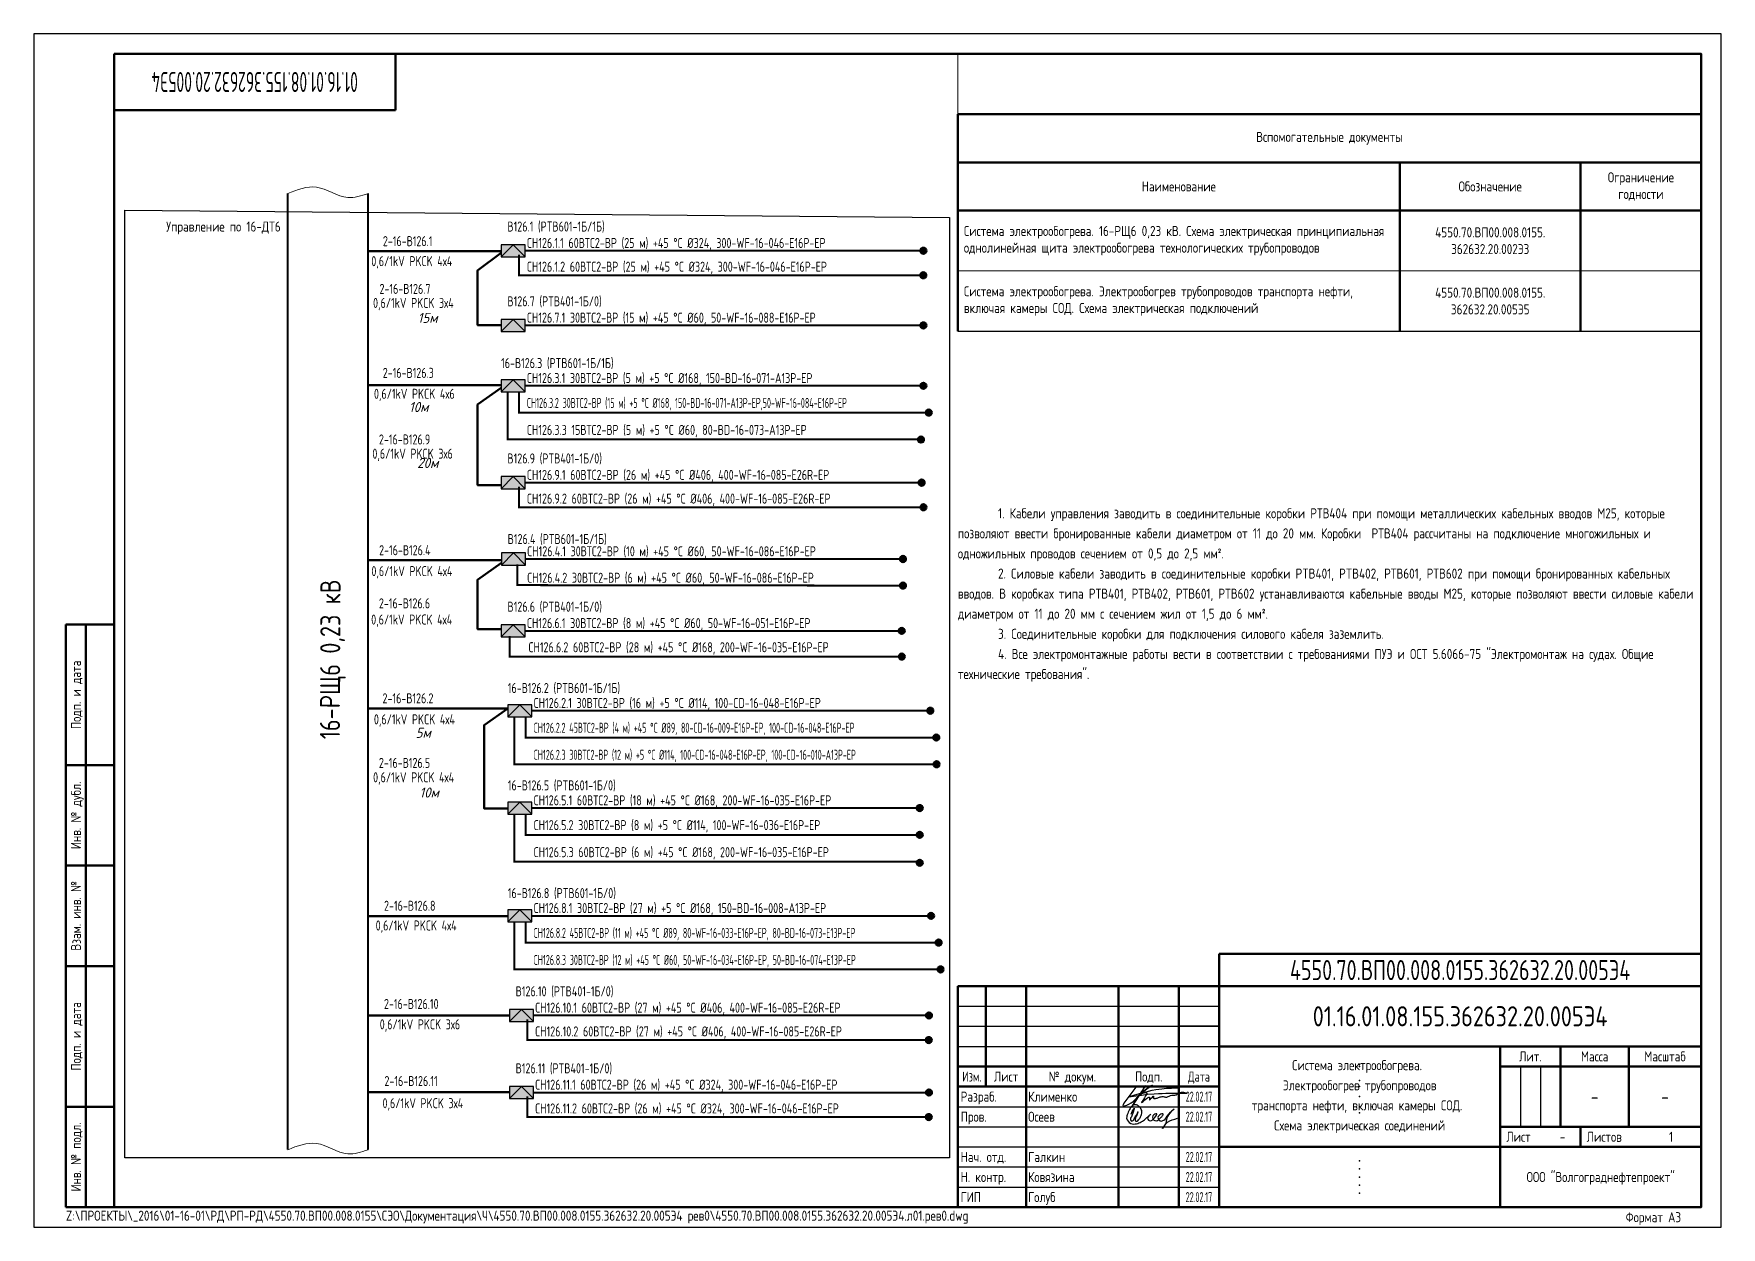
# Model space of a CAD drawing. Header units: millimetres. Extents: x 10336 to 10756, y 3985 to 4282.
import ezdxf
from ezdxf.enums import TextEntityAlignment as Align

# ---------------------------------------------------------------- set-up
doc = ezdxf.new("R2010")
doc.units = ezdxf.units.MM
doc.layers.get('0').update_dxf_attribs({"lineweight": 15})
doc.layers.get('Defpoints').update_dxf_attribs({"lineweight": 25})
for name, color, linetype, lineweight in [('--TEXT--', 7, 'Continuous', 25), ('_НС', 1, 'Continuous', 30), ('OFORMLENIE', 7, 'Continuous', 25), ('Надписи Тексты ТаБлицы', 250, 'Continuous', 25), ('Подписи ССТ', 250, 'Continuous', 40), ('СН', 1, 'Continuous', 50), ('текст', 7, 'Continuous', 30)]:
    doc.layers.add(name, color=color, linetype=linetype, lineweight=lineweight)
doc.layers.add('ESKIZ', color=231, linetype='Continuous', plot=False)
doc.layers.add('непечат', color=2, linetype='Continuous', plot=False)
doc.layers.add('Коробки', color=250, linetype='Continuous')
doc.layers.add('ПОдписи', color=7, linetype='Continuous')
doc.styles.add('GOST 2.304', font='CS_Gost2304.shx')
doc.styles.add('GOST_2.304', font='CS_Gost2304.shx', dxfattribs={"height": 2.5})
doc.styles.add('GOST_2.304_07', font='CS_Gost2304.shx', dxfattribs={"width": 0.7})
doc.styles.add('GOST_2.304_09', font='CS_Gost2304.shx', dxfattribs={"width": 0.9})
doc.styles.add('GOST_2.304_25', font='CS_Gost2304.shx', dxfattribs={"height": 2.5})
doc.styles.add('TNR_30', font='times.ttf', dxfattribs={"height": 3})
doc.styles.add('ТГОСТ25', font='simplex.shx', dxfattribs={"width": 0.8, "oblique": 15, "height": 2.5})

# ---------------------------------------------------------------- blocks, each defined once
blk = doc.blocks.new('*U1750')
at = {"linetype": 'ByBlock', "lineweight": -2}
blk.add_lwpolyline([(420, 297), (0, 297), (0, 0), (420, 0)], close=True, dxfattribs=at)
at = {"linetype": 'ByBlock', "lineweight": 50}
blk.add_lwpolyline([(20, 292), (415, 292), (415, 5), (20, 5)], close=True, dxfattribs=at)
at = {"color": 0, "linetype": 'ByBlock', "lineweight": -2, "style": 'GOST_2.304'}
blk.add_text('Формат А3', height=2.5, dxfattribs=at).set_placement((410, 2.5), align=Align.MIDDLE_RIGHT)
at = {"linetype": 'ByBlock', "lineweight": -2, "insert": (8, 2.5), "char_height": 2.5, "attachment_point": 4, "style": 'GOST_2.304'}
blk.add_mtext('Z:\\\\ПРОЕКТЫ\\\\_2016\\\\01-16-01\\\\РД\\\\РП-РД\\\\4550.70.ВП00.008.0155\\\\СЭО\\\\Документация\\\\Ч\\\\4550.70.ВП00.008.0155.362632.20.005Э4 рев0\\\\4550.70.ВП00.008.0155.362632.20.005Э4.л01.рев0.dwg', dxfattribs=at)
at = {"linetype": 'ByBlock', "lineweight": -2, "style": 'TNR_30'}
blk.add_attdef('ВЕРХНИЙ_НОМЕР_ЛИСТА', text='', height=3, dxfattribs=at).set_placement((410, 287), align=Align.MIDDLE_CENTER)
blk = doc.blocks.new('ST_Left')
at = {"color": 0, "linetype": 'ByBlock', "lineweight": 50}
for p, q in [((8, 150), (8, 5)), ((20, 150), (8, 150)), ((13, 5), (13, 150)), ((8, 115), (20, 115)), ((8, 90), (20, 90)), ((20, 65), (8, 65)), ((20, 30), (8, 30)), ((8, 5), (20, 5))]:
    blk.add_line(p, q, dxfattribs=at)
at = {"color": 0, "linetype": 'ByBlock', "lineweight": -2, "style": 'GOST_2.304'}
for s, p in [('Подп. и дата', (10.5, 132.5)), ('Инв. № дубл.', (10.5, 102.5)), ('Взам. инв. №', (10.5, 77.5)), ('Подп. и дата', (10.5, 47.5)), ('Инв. № подл.', (10.5, 17.5))]:
    blk.add_text(s, height=2.5, rotation=90, dxfattribs=at).set_placement(p, align=Align.MIDDLE_CENTER)
at = {"color": 0, "linetype": 'ByBlock', "lineweight": -2, "style": 'GOST_2.304', "flags": 8}
for tag, p in [('ДУБЛ_ДАТА', (16.5, 141.25)), ('НОМЕР_ДУБЛ', (16.5, 102.5)), ('ВЗАМ_ИНВ', (16.5, 77.5)), ('ИНВ_ДАТА', (16.5, 56.25)), ('ИНВ_НОМЕР', (16.5, 17.5))]:
    blk.add_attdef(tag, text='', height=2.5, rotation=90, dxfattribs=at).set_placement(p, align=Align.MIDDLE_CENTER)
blk = doc.blocks.new('*U1752')
at = {"color": 0, "linetype": 'ByBlock', "lineweight": 50}
for p, q in [((-120, 63), (-120, 0)), ((-178, 55), (-178, 30)), ((-168, 55), (-168, 0)), ((-145, 55), (-145, 0)), ((-130, 55), (-130, 0)), ((-50, 40), (-50, 0)), ((-35, 40), (-35, 20)), ((-18, 40), (-18, 20)), ((-30, 20), (-30, 15))]:
    blk.add_line(p, q, dxfattribs=at)
at = {"color": 0, "linetype": 'ByBlock', "lineweight": 50, "ltscale": 100}
for p, q in [((-120, 63), (0, 63)), ((0, 0), (0, 63)), ((0, 55), (-185, 55)), ((-185, 55), (-185, 0)), ((-120, 40), (0, 40)), ((-185, 35), (-120, 35)), ((-50, 35), (0, 35)), ((-185, 30), (-120, 30)), ((-50, 20), (0, 20)), ((-120, 15), (0, 15)), ((-185, 0), (0, 0))]:
    blk.add_line(p, q, dxfattribs=at)
at = {"color": 0, "linetype": 'ByBlock', "lineweight": -2}
for p, q in [((-185, 50), (-120, 50)), ((-185, 45), (-120, 45)), ((-185, 40), (-120, 40)), ((-45, 35), (-45, 20)), ((-40, 35), (-40, 20)), ((-185, 25), (-120, 25)), ((-185, 20), (-120, 20)), ((-185, 15), (-120, 15)), ((-185, 10), (-120, 10)), ((-185, 5), (-120, 5))]:
    blk.add_line(p, q, dxfattribs=at)
at = {"color": 0}
blk.add_line((-120, 45), (-130, 45), dxfattribs=at)
at = {"layer": 'ESKIZ', "color": 0, "linetype": 'ByBlock', "lineweight": -2}
for p in [(-85, 35.5), (-85, 35), (-85, 31.5), (-85, 30), (-85, 27.5), (-85, 25), (-85, 23.5), (-85, 20), (-85, 19.5), (-85, 11.5), (-85, 9.5), (-85, 7.5), (-85, 5.5), (-85, 3.5)]:
    blk.add_point(p, dxfattribs=at)
at = {"color": 0, "linetype": 'ByBlock', "lineweight": -2, "style": 'GOST_2.304'}
for s, p in [('Лит.', (-42.5, 37.5)), ('Масса', (-26.5, 37.5)), ('Масштаб', (-9, 37.5)), ('Лист', (-173, 32.5)), ('№ докум.', (-156.5, 32.5)), ('Подп.', (-137.5, 32.5))]:
    blk.add_text(s, height=2.5, dxfattribs=at).set_placement(p, align=Align.MIDDLE_CENTER)
at = {"color": 0, "linetype": 'ByBlock', "lineweight": -2, "style": 'GOST_2.304', "width": 0.9}
for s, p in [('Изм.', (-181.5, 32.5)), ('Дата', (-125, 32.5))]:
    blk.add_text(s, height=2.5, dxfattribs=at).set_placement(p, align=Align.MIDDLE_CENTER)
at = {"color": 0, "linetype": 'ByBlock', "lineweight": -2, "style": 'GOST_2.304'}
for s, p in [('Разраб.', (-184.3, 27.5)), ('Пров.', (-184.3, 22.5)), ('Лист', (-48.5, 17.5)), ('Листов', (-28.5, 17.5)), ('Нач. отд.', (-184.3, 12.5)), ('Н. контр.', (-184.3, 7.5)), ('ГИП', (-184.3, 2.5))]:
    blk.add_text(s, height=2.5, dxfattribs=at).set_placement(p, align=Align.MIDDLE_LEFT)
at = {"color": 0, "linetype": 'ByBlock', "lineweight": -2}
for tag, height, style, width, flags, p in [('ШИФР_ЗАКАЗЧИКА', 5, 'GOST_2.304', 0.9, 4, (-60, 59)), ('ДАТА_ИЗМ_4', 2.5, 'GOST_2.304_07', 0.7, 12, (-125, 52.5)), ('ДАТА_ИЗМ_3', 2.5, 'GOST_2.304_07', 0.7, 12, (-125, 47.5)), ('ДАТА_ИЗМ_2', 2.5, 'GOST_2.304_07', 0.7, 12, (-125, 42.5)), ('ДАТА_ИЗМ_1', 2.5, 'GOST_2.304_07', 0.7, 12, (-125, 37.5))]:
    blk.add_attdef(tag, text='', height=height, dxfattribs=dict(at, style=style, width=width, flags=flags)).set_placement(p, align=Align.MIDDLE_CENTER)
for tag, height, style, flags, p in [('ИЗМ_4', 2.5, 'GOST_2.304', 12, (-181.5, 52.5)), ('ЛИСТ_4', 2.5, 'GOST_2.304', 12, (-173, 52.5)), ('N_ДОК_4', 2.5, 'GOST_2.304_09', 12, (-156.76, 52.5)), ('ИЗМ_3', 2.5, 'GOST_2.304', 12, (-181.5, 47.5)), ('ЛИСТ_3', 2.5, 'GOST_2.304', 12, (-173, 47.5)), ('N_ДОК_3', 2.5, 'GOST_2.304_09', 12, (-156.5, 47.5)), ('ШИФР', 5, 'GOST_2.304', 4, (-60, 47.5)), ('ИЗМ_2', 2.5, 'GOST_2.304', 12, (-181.5, 42.5)), ('ЛИСТ_2', 2.5, 'GOST_2.304', 12, (-173, 42.5)), ('N_ДОК_2', 2.5, 'GOST_2.304_09', 12, (-156.5, 42.5)), ('ИЗМ_1', 2.5, 'GOST_2.304', 12, (-181.5, 37.5)), ('ЛИСТ_1', 2.5, 'GOST_2.304', 12, (-173, 37.5)), ('N_ДОК_1', 2.5, 'GOST_2.304_09', 12, (-156.5, 37.5)), ('ЛИТЕРА', 3.5, 'GOST_2.304', 4, (-42.5, 27.5)), ('МАССА', 3.5, 'GOST_2.304', 4, (-26.5, 27.5)), ('МАСШТАБ', 3.5, 'GOST_2.304', 4, (-9, 27.5)), ('ЛИСТ', 2.5, 'GOST_2.304', 4, (-34.5, 17.5)), ('ЛИСТОВ', 2.5, 'GOST_2.304', 4, (-7.5, 17.5)), ('ОРГАНИЗАЦИЯ', 2.5, 'GOST_2.304', 4, (-25, 7.5))]:
    blk.add_attdef(tag, text='', height=height, dxfattribs=dict(at, style=style, flags=flags)).set_placement(p, align=Align.MIDDLE_CENTER)
at = {"color": 0, "linetype": 'ByBlock', "lineweight": -2, "style": 'GOST_2.304', "flags": 4}
for tag, p in [('ДОКУМЕНТ_1', (-85, 35)), ('ДОКУМЕНТ_2', (-85, 30)), ('ДОКУМЕНТ_3', (-85, 25)), ('ДОКУМЕНТ_4', (-85, 20)), ('ДОКУМЕНТ_5', (-85, 19.5)), ('МАТЕРИАЛ_1', (-85, 11.5)), ('МАТЕРИАЛ_2', (-85, 7.5)), ('МАТЕРИАЛ_3', (-85, 3.5))]:
    blk.add_attdef(tag, text='', height=2.5, dxfattribs=at).set_placement(p, align=Align.MIDDLE)
for tag, p in [('РАЗРАБ_1', (-167.5, 27.5)), ('ПРОВ_1', (-167.5, 22.5)), ('НАЧ_ОТД', (-167.5, 12.5)), ('Н_КОНТР', (-167.5, 7.5)), ('ГИП', (-167.5, 2.5))]:
    blk.add_attdef(tag, text='', height=2.5, dxfattribs=at).set_placement(p, align=Align.MIDDLE_LEFT)
at = {"color": 0, "linetype": 'ByBlock', "lineweight": -2, "style": 'GOST_2.304_07', "width": 0.7}
for tag, p in [('DATE-6', (-125, 27.5)), ('DATE-5', (-125, 22.5)), ('DATE-3', (-125, 12.5)), ('DATE-2', (-125, 7.5)), ('DATE-1', (-125, 2.5))]:
    blk.add_attdef(tag, text='', height=2.5, dxfattribs=at).set_placement(p, align=Align.MIDDLE_CENTER)
blk = doc.blocks.new('ST_Top')
at = {"linetype": 'ByBlock', "lineweight": 50}
blk.add_line((70, 0), (70, -14), dxfattribs=at)
at = {"linetype": 'ByBlock', "lineweight": 50, "extrusion": (0, 1, 0)}
blk.add_line((0, -14), (70, -14), dxfattribs=at)
at = {"linetype": 'ByBlock', "lineweight": -2, "style": 'GOST_2.304', "width": 0.7, "flags": 4}
blk.add_attdef('ШИФР', text='', height=5, rotation=180, dxfattribs=at).set_placement((35, -7), align=Align.MIDDLE_CENTER)
blk = doc.blocks.new('A$C18E935BB')
at = {"layer": 'текст', "color": 0}
blk.add_spline([(1.08, 3.58), (1.9, 5), (1.82, 4.63), (1.46, 3.61), (1.29, 3.16), (0.97, 2.23), (1.13, 1.88), (1.36, 1.88), (1.59, 2), (1.78, 2.23), (2.01, 2.66), (2.31, 3.16), (2.52, 3.54), (2.66, 3.83), (2.83, 4.22), (2.75, 4.06), (2.6, 3.58), (2.36, 2.93), (2.24, 2.66), (2.15, 2.31), (2.15, 2.04), (2.44, 1.8), (2.77, 1.96), (3.32, 2.7), (3.72, 3.49), (3.65, 4.76), (3.06, 5.5), (2.19, 5.94), (1.46, 5.69), (0.84, 5.01), (0.25, 3.72), (0, 2.62), (1.05, 1.24), (2.47, 1.2), (3.63, 1.65), (4.68, 2.4), (5.51, 3.16), (6.02, 3.57), (5.51, 3.16), (5.25, 2.35), (5.63, 1.97), (7.01, 2.79), (7.47, 3.67), (6.53, 3.19), (7.01, 1.97), (7.65, 2.03), (8.48, 2.72), (8.96, 3.22), (9.1, 3.59), (8.26, 3.4), (7.8, 2.47), (8.46, 1.88), (9.21, 2.08), (10.47, 3.56), (11.81, 4.92), (11.19, 4.31), (10.02, 2.62), (9.49, 0.85), (8.9, 0), (9.34, 0.6), (10.2, 1.58), (12.67, 2.55)], degree=3, dxfattribs=at)
blk = doc.blocks.new('*T1751')
at = {"layer": 'Defpoints', "color": 8, "linetype": 'ByBlock', "lineweight": 0, "transparency": 16777216}
for p, q in [((0, 0), (185, 0)), ((0, 0), (0, -15)), ((185, 0), (185, -15))]:
    blk.add_line(p, q, dxfattribs=at)
at = {"layer": 'OFORMLENIE', "color": 0, "linetype": 'ByBlock', "lineweight": 50, "transparency": 16777216}
for p, q in [((0, -15), (185, -15)), ((0, -15), (0, -69)), ((185, -15), (185, -69)), ((0, -27), (185, -27)), ((110, -27), (110, -69)), ((155, -27), (155, -69)), ((0, -39), (185, -39))]:
    blk.add_line(p, q, dxfattribs=at)
at = {"layer": 'OFORMLENIE', "color": 0, "linetype": 'ByBlock', "lineweight": -2, "transparency": 16777216}
blk.add_line((0, -54), (185, -54), dxfattribs=at)
at = {"layer": 'OFORMLENIE', "color": 0, "linetype": 'ByBlock', "transparency": 16777216}
blk.add_line((0, -69), (185, -69), dxfattribs=at)
at = {"layer": 'OFORMLENIE', "color": 0, "transparency": 16777216, "char_height": 2.5, "style": 'GOST_2.304_25'}
for s, insert, width, attachment_point in [('Вспомогательные документы', (92.5, -21), 182, 5), ('Наименование', (55, -33), 107, 5), ('Обозначение', (132.5, -33), 42, 5), ('Ограничение годности', (170, -33), 27, 5), ('Система электрообогрева. 16-РЩ6 0,23 кВ. Схема электрическая принципиальная однолинейная щита электрообогрева технологических трубопроводов', (1.5, -46.5), 107, 4), ('{\\Fгост прямой|c204;\\C256;4550.70.ВП00.008.0155.^J362632.20.002Э3}', (132.5, -46.5), 42, 5), ('Система электрообогрева. Электрообогрев трубопроводов транспорта нефти, включая камеры СОД. Схема электрическая подключений', (1.5, -61.5), 107, 4), ('{\\Fгост прямой|c204;\\C256;4550.70.ВП00.008.0155.^J362632.20.005Э5}', (132.5, -61.5), 42, 5)]:
    blk.add_mtext(s, dxfattribs=dict(at, insert=insert, width=width, attachment_point=attachment_point))
blk = doc.blocks.new('A$C612D6D77')
at = {"layer": 'Коробки', "linetype": 'ByBlock', "ltscale": 0.5}
h = blk.add_hatch(color=3, dxfattribs=at)
h.paths.add_polyline_path([(300, 300), (0, 300), (0, 0)])
h.paths.add_polyline_path([(600, 0), (600, 300), (300, 300)])
at = {"layer": 'Коробки', "linetype": 'ByBlock', "ltscale": 0.5, "true_color": 0xffffff}
blk.add_hatch(color=7, dxfattribs=at).paths.add_polyline_path([(0, 0), (600, 0), (300, 300)])
at = {"layer": 'Коробки', "linetype": 'ByBlock', "ltscale": 0.5}
for p, q in [((0, 0), (300, 300)), ((300, 300), (600, 0))]:
    blk.add_line(p, q, dxfattribs=at)
blk.add_lwpolyline([(0, 0), (600, 0), (600, 300), (0, 300)], close=True, dxfattribs=at)
blk = doc.blocks.new('*U5')
blk.add_hatch(color=256).paths.add_polyline_path([(0.75, 0, 1), (-0.75, 0, 1)])
blk.add_circle((0, 0), 0.75)

msp = doc.modelspace()

# ---------------------------------------------------------------- linework, layer by layer
at = {"const_width": 0.5}
for points in [[(10399.06, 4004.58), (10399.06, 4242.55)], [(10419.06, 4242.55), (10419.06, 4004.58)]]:
    msp.add_lwpolyline(points, dxfattribs=at)
for points in [[(10399.06, 4242.55), (10406.22, 4244.12), (10414.01, 4241.55), (10419.06, 4242.55)], [(10399.06, 4004.58), (10406.22, 4006.15), (10414.01, 4003.58), (10419.06, 4004.58)]]:
    msp.add_spline(points, degree=3)
at = {"layer": '_НС', "color": 0, "lineweight": 25}
for points in [[(10358.5, 4238.42), (10563.75, 4236.6), (10563.75, 4104.36), (10563.75, 4104.36)], [(10563.75, 4104.36), (10563.76, 4002.58), (10358.5, 4002.58), (10358.5, 4238.42)]]:
    msp.add_lwpolyline(points, dxfattribs=at)
at = {"layer": 'ПОдписи', "color": 0, "linetype": 'Continuous', "lineweight": 30, "ltscale": 0.05}
msp.add_lwpolyline([(10610.41, 4020.51), (10607.19, 4016.2, 0.089528), (10606.96, 4015.73, 0.163952), (10606.97, 4015.53, 0.256522), (10607.03, 4015.48, 0.125592), (10607.32, 4015.5, 0.091369), (10609.45, 4016.62, 0.057163), (10611, 4018.14, 0.018048), (10612.53, 4020.61), (10609.28, 4015.44), (10609.92, 4016.57), (10610.27, 4017.23), (10610.97, 4018.18), (10612.57, 4019.52), (10613.44, 4020.18), (10613.98, 4020.53, -0.618056), (10614.42, 4020.28), (10614.4, 4020.4), (10614.28, 4020.54), (10614.12, 4020.58), (10613.98, 4020.53), (10612.57, 4019.52), (10611.71, 4018.8), (10611.13, 4018.31), (10611, 4018.14), (10611.48, 4018.45, -0.096182), (10612.26, 4018.77, -0.043607), (10612.6, 4018.84, -0.157965), (10612.82, 4018.8, -0.347668), (10612.89, 4018.66), (10612.87, 4018.55), (10612.84, 4018.42), (10612.8, 4018.37), (10612.59, 4018.01), (10612.29, 4017.52), (10611.87, 4016.85), (10611.69, 4016.56), (10611.59, 4016.4), (10611.57, 4016.33, 0.794534), (10611.6, 4016.31), (10611.95, 4016.6), (10612.4, 4017), (10612.77, 4017.31), (10613.05, 4017.51), (10613.22, 4017.61), (10613.36, 4017.66, -0.444871), (10613.57, 4017.55, -0.109787), (10613.57, 4017.45), (10613.55, 4017.1), (10613.56, 4017.05, 0.335958), (10613.6, 4017.02, 0.165412), (10613.64, 4017.03, 0.021463), (10613.7, 4017.07, 0.042849), (10613.75, 4017.12), (10614.01, 4017.41), (10614.27, 4017.69), (10614.47, 4017.88), (10614.52, 4017.92, -0.70719), (10614.57, 4017.89, -0.002785), (10614.56, 4017.83, -0.00332), (10614.53, 4017.7, 0.15097), (10614.55, 4017.44, 0.253823), (10614.67, 4017.35, 0.103833), (10615.05, 4017.35, 0.030369), (10615.82, 4017.58, -0.043416), (10616.67, 4017.81, -0.103595), (10617.21, 4017.79, -0.067719), (10617.35, 4017.73, 0.124375), (10617.68, 4017.64, 0.115206), (10618.07, 4017.73, -0.002795), (10618.41, 4017.89, -0.016645), (10618.79, 4018.05, -0.10214), (10619.42, 4018.15, 0.101733), (10620.3, 4018.29, 0.099911), (10620.64, 4018.51, -0.207739), (10621.73, 4018.91, -0.087471), (10622.78, 4018.67, -0.139767), (10622.82, 4018.64, -0.410948), (10622.81, 4018.61, -0.132381), (10622.74, 4018.58), (10622.64, 4018.57), (10622.49, 4018.56), (10622.16, 4018.55), (10617.64, 4018.56), (10616.72, 4018.54), (10615.8, 4018.51), (10614.69, 4018.45), (10613.09, 4018.33), (10611.53, 4018.11), (10610.12, 4017.93), (10608.99, 4017.72), (10608.48, 4017.67), (10608.36, 4017.67), (10608.34, 4017.67, -0.653212), (10608.33, 4017.69), (10608.38, 4017.72), (10608.59, 4017.82), (10608.94, 4017.94), (10609.9, 4018.27), (10610.81, 4018.54), (10611.53, 4018.76), (10612.53, 4019.01), (10613.27, 4019.19), (10614.22, 4019.39), (10615.16, 4019.55), (10616.61, 4019.75), (10617.76, 4019.88), (10619.02, 4019.95), (10619.95, 4019.98), (10620.64, 4019.99)], format="xyb", dxfattribs=at)
at = {"layer": 'СН', "color": 94}
for points in [[(10452.18, 4228.22), (10419.06, 4228.22)], [(10452.18, 4227.76), (10446.33, 4223.4), (10446.33, 4209.81), (10452.34, 4209.81)], [(10452.18, 4194.88), (10419.06, 4194.88)], [(10452.21, 4194.17), (10446.33, 4190.02), (10446.33, 4169.99), (10452.35, 4169.99)], [(10452.24, 4151.28), (10419.06, 4151.28)], [(10452.3, 4150.6), (10446.33, 4146.45), (10446.33, 4134.16), (10452.35, 4134.16)], [(10453.86, 4114.37), (10419.06, 4114.36)], [(10453.86, 4114.37), (10448, 4110.25), (10448, 4089.48), (10454.02, 4089.48)], [(10453.85, 4062.7), (10419.06, 4062.7)], [(10454.23, 4038), (10419.06, 4038.01)], [(10454.23, 4018.88), (10419.06, 4018.88)]]:
    msp.add_lwpolyline(points, dxfattribs=at)
at = {"layer": 'СН', "linetype": 'ByBlock', "const_width": 0.5}
for points in [[(10456.65, 4227.35), (10456.65, 4222.19), (10557.25, 4222.19), (10557.25, 4222.19)], [(10458.18, 4228.31), (10557.29, 4228.31)], [(10458.18, 4209.72), (10557.29, 4209.72)], [(10453.81, 4193.19), (10453.81, 4181.37), (10556.57, 4181.37), (10556.57, 4181.37)], [(10456.65, 4193.19), (10456.65, 4188.03), (10558.62, 4188.03), (10558.62, 4188.03)], [(10458.18, 4194.69), (10557.29, 4194.69)], [(10458.19, 4170.59), (10556.84, 4170.59)], [(10456.65, 4169.63), (10456.65, 4164.47), (10557.3, 4164.47), (10557.3, 4164.47)], [(10456.24, 4150.25), (10456.24, 4145.09), (10552.19, 4144.97), (10552.19, 4144.97)], [(10458.24, 4151.59), (10552.19, 4151.59)], [(10458.2, 4133.71), (10551.89, 4133.71)], [(10454.31, 4132.46), (10454.31, 4127.3), (10551.91, 4127.3), (10551.91, 4127.3)], [(10455.48, 4112.33), (10455.48, 4100.51), (10560.55, 4100.51), (10560.55, 4100.51)], [(10458.32, 4112.33), (10458.32, 4107.17), (10560.48, 4107.17), (10560.48, 4107.17)], [(10459.85, 4113.83), (10558.99, 4113.83)], [(10455.48, 4088.11), (10455.48, 4076.29), (10556.68, 4076.29), (10556.68, 4076.29)], [(10458.32, 4088.11), (10458.32, 4082.95), (10556.37, 4082.95), (10556.37, 4082.95)], [(10459.85, 4089.61), (10556.37, 4089.61)], [(10455.48, 4061.29), (10455.48, 4049.47), (10561.61, 4049.47)], [(10458.32, 4061.29), (10458.32, 4056.13), (10561.12, 4056.13)], [(10459.85, 4062.79), (10559.19, 4062.79)], [(10458.7, 4037.04), (10458.7, 4031.88), (10558.65, 4031.88)], [(10460.23, 4038), (10558.65, 4038)], [(10458.7, 4017.87), (10458.7, 4012.71), (10558.65, 4012.71)], [(10460.23, 4018.83), (10558.65, 4018.83)]]:
    msp.add_lwpolyline(points, dxfattribs=at)

# ---------------------------------------------------------------- block references
msp.add_blockref('*T1751', (10565.86, 4277.3))
at = {"layer": 'OFORMLENIE'}
for name in ['*U1750', 'ST_Left']:
    msp.add_blockref(name, (10335.86, 3985.3), dxfattribs=at)
ref = msp.add_blockref('ST_Top', (10355.86, 4277.3), dxfattribs=at)
ref.add_attrib('ШИФР', '01.16.01.08.155.362632.20.005Э4', dxfattribs={"layer": '0', "linetype": 'ByBlock', "lineweight": -2, "height": 5, "rotation": 180, "style": 'GOST_2.304', "width": 0.7}).set_placement((10390.86, 4270.3), align=Align.MIDDLE_CENTER)
ref = msp.add_blockref('*U1752', (10750.86, 3990.3), dxfattribs=at)
ref.add_attrib('ГИП', 'Голуб', dxfattribs={"layer": '0', "color": 0, "linetype": 'ByBlock', "lineweight": -2, "height": 2.5, "style": 'GOST_2.304'}).set_placement((10583.36, 3992.8), align=Align.MIDDLE_LEFT)
ref.add_attrib('Н_КОНТР', 'Ковязина', dxfattribs={"layer": '0', "color": 0, "linetype": 'ByBlock', "lineweight": -2, "height": 2.5, "style": 'GOST_2.304'}).set_placement((10583.36, 3997.8), align=Align.MIDDLE_LEFT)
ref.add_attrib('НАЧ_ОТД', 'Галкин', dxfattribs={"layer": '0', "color": 0, "linetype": 'ByBlock', "lineweight": -2, "height": 2.5, "style": 'GOST_2.304'}).set_placement((10583.36, 4002.8), align=Align.MIDDLE_LEFT)
ref.add_attrib('ПРОВ_1', 'Осеев', dxfattribs={"layer": '0', "color": 0, "linetype": 'ByBlock', "lineweight": -2, "height": 2.5, "style": 'GOST_2.304'}).set_placement((10583.36, 4012.8), align=Align.MIDDLE_LEFT)
ref.add_attrib('РАЗРАБ_1', 'Клименко', dxfattribs={"layer": '0', "color": 0, "linetype": 'ByBlock', "lineweight": -2, "height": 2.5, "style": 'GOST_2.304'}).set_placement((10583.36, 4017.8), align=Align.MIDDLE_LEFT)
ref.add_attrib('DATE-1', '22.02.17', dxfattribs={"layer": '0', "color": 0, "linetype": 'ByBlock', "lineweight": -2, "height": 2.5, "style": 'GOST_2.304_07', "width": 0.7}).set_placement((10625.86, 3992.8), align=Align.MIDDLE_CENTER)
ref.add_attrib('DATE-2', '22.02.17', dxfattribs={"layer": '0', "color": 0, "linetype": 'ByBlock', "lineweight": -2, "height": 2.5, "style": 'GOST_2.304_07', "width": 0.7}).set_placement((10625.86, 3997.8), align=Align.MIDDLE_CENTER)
ref.add_attrib('DATE-3', '22.02.17', dxfattribs={"layer": '0', "color": 0, "linetype": 'ByBlock', "lineweight": -2, "height": 2.5, "style": 'GOST_2.304_07', "width": 0.7}).set_placement((10625.86, 4002.8), align=Align.MIDDLE_CENTER)
ref.add_attrib('DATE-5', '22.02.17', dxfattribs={"layer": '0', "color": 0, "linetype": 'ByBlock', "lineweight": -2, "height": 2.5, "style": 'GOST_2.304_07', "width": 0.7}).set_placement((10625.86, 4012.8), align=Align.MIDDLE_CENTER)
ref.add_attrib('DATE-6', '22.02.17', dxfattribs={"layer": '0', "color": 0, "linetype": 'ByBlock', "lineweight": -2, "height": 2.5, "style": 'GOST_2.304_07', "width": 0.7}).set_placement((10625.86, 4017.8), align=Align.MIDDLE_CENTER)
ref.add_attrib('ШИФР_ЗАКАЗЧИКА', '4550.70.ВП00.008.0155.362632.20.005Э4', dxfattribs={"layer": '0', "color": 0, "linetype": 'ByBlock', "lineweight": -2, "height": 5, "style": 'GOST_2.304', "width": 0.9}).set_placement((10690.86, 4049.3), align=Align.MIDDLE_CENTER)
ref.add_attrib('ШИФР', '01.16.01.08.155.362632.20.005Э4', dxfattribs={"layer": '0', "color": 0, "linetype": 'ByBlock', "lineweight": -2, "height": 5, "style": 'GOST_2.304'}).set_placement((10690.86, 4037.8), align=Align.MIDDLE_CENTER)
ref.add_attrib('ДОКУМЕНТ_1', 'Система электрообогрева. ', dxfattribs={"layer": '0', "color": 0, "linetype": 'ByBlock', "lineweight": -2, "height": 2.5, "style": 'GOST_2.304'}).set_placement((10665.86, 4025.3), align=Align.MIDDLE)
ref.add_attrib('ДОКУМЕНТ_2', 'Электрообогрев трубопроводов', dxfattribs={"layer": '0', "color": 0, "linetype": 'ByBlock', "lineweight": -2, "height": 2.5, "style": 'GOST_2.304'}).set_placement((10665.86, 4020.3), align=Align.MIDDLE)
ref.add_attrib('ДОКУМЕНТ_3', 'транспорта нефти, включая камеры СОД. ', dxfattribs={"layer": '0', "color": 0, "linetype": 'ByBlock', "lineweight": -2, "height": 2.5, "style": 'GOST_2.304'}).set_placement((10665.86, 4015.3), align=Align.MIDDLE)
ref.add_attrib('ДОКУМЕНТ_4', 'Схема электрическая соединений', dxfattribs={"layer": '0', "color": 0, "linetype": 'ByBlock', "lineweight": -2, "height": 2.5, "style": 'GOST_2.304'}).set_placement((10665.86, 4010.3), align=Align.MIDDLE)
ref.add_attrib('МАССА', '-', dxfattribs={"layer": '0', "color": 0, "linetype": 'ByBlock', "lineweight": -2, "height": 3.5, "style": 'GOST_2.304'}).set_placement((10724.36, 4017.8), align=Align.MIDDLE_CENTER)
ref.add_attrib('МАСШТАБ', '-', dxfattribs={"layer": '0', "color": 0, "linetype": 'ByBlock', "lineweight": -2, "height": 3.5, "style": 'GOST_2.304'}).set_placement((10741.86, 4017.8), align=Align.MIDDLE_CENTER)
ref.add_attrib('ЛИСТ', '-', dxfattribs={"layer": '0', "color": 0, "linetype": 'ByBlock', "lineweight": -2, "height": 2.5, "style": 'GOST_2.304'}).set_placement((10716.36, 4007.8), align=Align.MIDDLE_CENTER)
ref.add_attrib('ЛИСТОВ', '1', dxfattribs={"layer": '0', "color": 0, "linetype": 'ByBlock', "lineweight": -2, "height": 2.5, "style": 'GOST_2.304'}).set_placement((10743.36, 4007.8), align=Align.MIDDLE_CENTER)
ref.add_attrib('ОРГАНИЗАЦИЯ', 'ООО "Волгограднефтепроект"', dxfattribs={"layer": '0', "color": 0, "linetype": 'ByBlock', "lineweight": -2, "height": 2.5, "style": 'GOST_2.304'}).set_placement((10725.86, 3997.8), align=Align.MIDDLE_CENTER)
at = {"layer": 'Подписи ССТ', "lineweight": 35}
msp.add_blockref('A$C18E935BB', (10607.87, 4009.86), dxfattribs=at)
at = {"layer": 'СН', "linetype": 'ByBlock', "xscale": 0.01, "yscale": 0.01, "zscale": 0.01}
for p in [(10452.18, 4226.81), (10452.18, 4208.22), (10452.18, 4193.19), (10452.19, 4169.09), (10452.24, 4150.09), (10452.2, 4132.21), (10453.85, 4112.33), (10453.85, 4088.11), (10453.85, 4061.29), (10454.23, 4036.5), (10454.23, 4017.33)]:
    msp.add_blockref('A$C612D6D77', p, dxfattribs=at)
at = {"layer": 'СН'}
for p in [(10557.29, 4228.31), (10557.25, 4222.19), (10557.29, 4209.72), (10557.29, 4194.69), (10558.62, 4188.03), (10556.66, 4181.32), (10556.84, 4170.59), (10557.3, 4164.47), (10552.19, 4151.59), (10552.19, 4144.97), (10551.89, 4133.71), (10551.91, 4127.3), (10558.99, 4113.83), (10560.48, 4107.17), (10560.55, 4100.51), (10556.37, 4089.61), (10556.37, 4082.95), (10556.37, 4075.99), (10559.19, 4062.79), (10561.07, 4056.13), (10561.55, 4049.47), (10558.65, 4038), (10558.62, 4031.88), (10558.65, 4018.83), (10558.62, 4012.71)]:
    msp.add_blockref('*U5', p, dxfattribs=at)

# ---------------------------------------------------------------- texts
at = {"layer": '--TEXT--', "style": 'GOST 2.304'}
msp.add_text('Управление по 16-ДТ6', height=2.5, dxfattribs=at).set_placement((10397.32, 4233.07), align=Align.RIGHT)
for s, width, p in [('B126.1 (PTB601-1Б/1Б)', 0.9, (10453.75, 4233.08)), ('2-16-В126.1 ', 0.9, (10422.75, 4229.44)), ('СН126.1.1 60ВТС2-ВР (25 м) +45 %%DC %%C324, 300-WF-16-046-E16P-EP', 0.9, (10458.62, 4228.99)), ('0,6/1kV PKCK 4х4', 0.9, (10419.88, 4224.46)), ('СН126.1.2 60ВТС2-ВР (25 м) +45 %%DC %%C324, 300-WF-16-046-E16P-EP', 0.9, (10458.62, 4223.08)), ('2-16-В126.7', 0.9, (10421.9, 4217.56)), ('B126.7 (PTB401-1Б/0)', 0.9, (10453.75, 4214.48)), ('0,6/1kV PKCK 3х4', 0.9, (10420.31, 4214.07)), ('СН126.7.1 30ВТС2-ВР (15 м) +45 %%DC %%C60, 50-WF-16-088-E16P-EP', 0.9, (10458.62, 4210.4)), ('16-В126.3 (PTB601-1Б/1Б)', 0.9, (10452.18, 4199.09)), ('2-16-В126.3', 0.9, (10422.72, 4196.66)), ('СН126.3.1 30ВТС2-ВР (5 м) +5 %%DC %%C168, 150-BD-16-071-A13P-EP', 0.9, (10458.62, 4195.37)), ('0,6/1kV PKCK 4х6', 0.9, (10420.53, 4191.45)), ('СН126.3.2 30ВТС2-ВР (15 м) +5 %%DC %%C168, 150-BD-16-071-A13P-EP,50-WF-16-084-E16P-EP', 0.7, (10458.62, 4189.19)), ('СН126.3.3 15ВТС2-ВР (5 м) +5 %%DC %%C60, 80-BD-16-073-A13P-EP', 0.9, (10458.62, 4182.47)), ('0,6/1kV PKCK 3х6', 0.9, (10420.14, 4176.55)), ('2-16-В126.9 ', 0.9, (10421.77, 4180.09)), ('B126.9 (PTB401-1Б/0)', 0.9, (10453.75, 4175.36)), ('СН126.9.1 60ВТС2-ВР (26 м) +45 %%DC %%C406, 400-WF-16-085-E26R-EP', 0.9, (10458.63, 4171.28)), ('СН126.9.2 60ВТС2-ВР (26 м) +45 %%DC %%C406, 400-WF-16-085-E26R-EP', 0.9, (10458.63, 4165.37)), ('B126.4 (PTB601-1Б/1Б)', 0.9, (10453.81, 4155.31)), ('2-16-В126.4 ', 0.9, (10421.81, 4152.53)), ('СН126.4.1 30ВТС2-ВР (10 м) +45 %%DC %%C60, 50-WF-16-086-E16P-EP', 0.9, (10458.69, 4152.27)), ('0,6/1kV PKCK 4х4', 0.9, (10419.9, 4147.32)), ('СН126.4.2 30ВТС2-ВР (6 м) +45 %%DC %%C60, 50-WF-16-086-E16P-EP', 0.9, (10458.69, 4145.67)), ('2-16-В126.6', 0.9, (10421.76, 4139.31)), ('B126.6 (PTB401-1Б/0)', 0.9, (10453.77, 4138.47)), ('0,6/1kV PKCK 4х4', 0.9, (10419.84, 4135.28)), ('СН126.6.1 30ВТС2-ВР (8 м) +45 %%DC %%C60, 50-WF-16-051-E16P-EP', 0.9, (10458.64, 4134.39)), ('СН126.6.2 60ВТС2-ВР (28 м) +45 %%DC %%C168, 200-WF-16-035-E16P-EP', 0.9, (10459.01, 4128.39)), ('16-В126.2 (PTB601-1Б/1Б)', 0.9, (10453.85, 4118.24)), ('2-16-В126.2', 0.9, (10422.66, 4115.67)), ('СН126.2.1 30ВТС2-ВР (16 м) +5 %%DC %%C114, 100-CD-16-048-E16P-EP', 0.9, (10460.3, 4114.52)), ('0,6/1kV PKCK 4х4', 0.9, (10420.52, 4110.44)), ('СН126.2.2 45ВТС2-ВР (4 м) +45 %%DC %%C89, 80-CD-16-009-E16P-EP, 100-CD-16-048-E16P-EP', 0.7, (10460.3, 4108.34)), ('СН126.2.3 30ВТС2-ВР (12 м) +5 %%DC %%C114, 100-CD-16-048-E16P-EP, 100-CD-16-010-A13P-EP', 0.7, (10460.3, 4101.62)), ('2-16-В126.5', 0.9, (10421.76, 4099.61)), ('0,6/1kV PKCK 4х4', 0.9, (10420.32, 4096.02)), ('16-В126.5 (PTВ601-1Б/0)', 0.9, (10453.85, 4094.01)), ('СН126.5.1 60ВТС2-ВР (18 м) +45 %%DC %%C168, 200-WF-16-035-E16P-EP', 0.9, (10460.3, 4090.29)), ('СН126.5.2 30ВТС2-ВР (8 м) +5 %%DC %%C114, 100-WF-16-036-E16P-EP', 0.9, (10460.3, 4084.12)), ('СН126.5.3 60ВТС2-ВР (6 м) +45 %%DC %%C168, 200-WF-16-035-E16P-EP', 0.9, (10460.3, 4077.39)), ('16-В126.8 (PTВ601-1Б/0)', 0.9, (10453.85, 4067.2)), ('2-16-В126.8', 0.9, (10423.04, 4064.05)), ('СН126.8.1 30ВТС2-ВР (27 м) +5 %%DC %%C168, 150-BD-16-008-A13P-EP', 0.9, (10460.3, 4063.48)), ('0,6/1kV PKCK 4х4', 0.9, (10420.95, 4059.14)), ('СН126.8.2 45ВТС2-ВР (11 м) +45 %%DC %%C89, 80-WF-16-033-E16P-EP, 80-BD-16-073-E13P-EP', 0.7, (10460.3, 4057.3)), ('СН126.8.3 30ВТС2-ВР (12 м) +45 %%DC %%C60, 50-WF-16-034-E16P-EP, 50-BD-16-074-E13P-EP', 0.7, (10460.3, 4050.58)), ('B126.10 (PTB401-1Б/0)', 0.9, (10455.8, 4042.77)), ('2-16-В126.10 ', 0.9, (10423.02, 4039.62)), ('СН126.10.1 60ВТС2-ВР (27 м) +45 %%DC %%C406, 400-WF-16-085-E26R-EP', 0.9, (10460.67, 4038.69)), ('0,6/1kV PKCK 3х6', 0.9, (10421.97, 4034.55)), ('СН126.10.2 60ВТС2-ВР (27 м) +45 %%DC %%C406, 400-WF-16-085-E26R-EP', 0.9, (10460.67, 4032.78)), ('B126.11 (PTB401-1Б/0)', 0.9, (10455.8, 4023.6)), ('2-16-В126.11', 0.9, (10423.14, 4020.43)), ('СН126.11.1 60ВТС2-ВР (26 м) +45 %%DC %%C324, 300-WF-16-046-E16P-EP', 0.9, (10460.67, 4019.52)), ('0,6/1kV PKCK 3х4', 0.9, (10422.66, 4014.92)), ('СН126.11.2 60ВТС2-ВР (26 м) +45 %%DC %%C324, 300-WF-16-046-E16P-EP', 0.9, (10460.67, 4013.61))]:
    msp.add_text(s, height=2.5, dxfattribs=dict(at, width=width)).set_placement(p)
msp.add_text('16-РЩ6 0,23 кВ', height=5, rotation=89.7915, dxfattribs=at).set_placement((10409.64, 4126.6), align=Align.MIDDLE_CENTER)
at = {"layer": 'Надписи Тексты ТаБлицы', "color": 0, "insert": (10565.86, 4164.22), "char_height": 2.5, "width": 185, "attachment_point": 1, "line_spacing_factor": 1.2, "style": 'GOST 2.304'}
msp.add_mtext('\\pi10;1. Кабели управления заводить в соединительные коробки РТВ404 при помощи металлических кабельных вводов М25, которые позволяют ввести бронированные кабели диаметром от 11 до 20 мм. Коробки  РТВ404 рассчитаны на подключение многожильных и одножильных проводов сечением от 0,5 до 2,5 мм². \\P2. Силовые кабели заводить в соединительные коробки PTB401, PTB402, РТВ601, РТВ602 при помощи бронированных кабельных вводов. В коробках типа РТВ401, РТВ402, РТВ601, РТВ602 устанавливаются кабельные вводы М25, которые позволяют ввести силовые кабели диаметром от 11 до 20 мм с сечением жил от 1,5 до 6 мм².\\P3. Соединительные коробки для подключения силового кабеля заземлить. \\P4. Все электромонтажные работы вести в соответствии с требованиями ПУЭ и ОСТ 5.6066-75 "Электромонтаж на судах. Общие технические требования".', dxfattribs=at)
at = {"layer": 'непечат', "color": 6, "lineweight": 25, "style": 'ТГОСТ25', "oblique": 15, "width": 0.9}
for s, p in [('15м', (10431.41, 4210.35, 151.53)), ('10м', (10429.24, 4188.16, 151.53)), ('20м', (10431.29, 4174.24, 151.53)), ('5м', (10430.91, 4107.09, 151.53)), ('10м', (10431.85, 4092.23, 151.53))]:
    msp.add_text(s, height=2.5, rotation=360, dxfattribs=at).set_placement(p)

doc.saveas('drawing.dxf')
